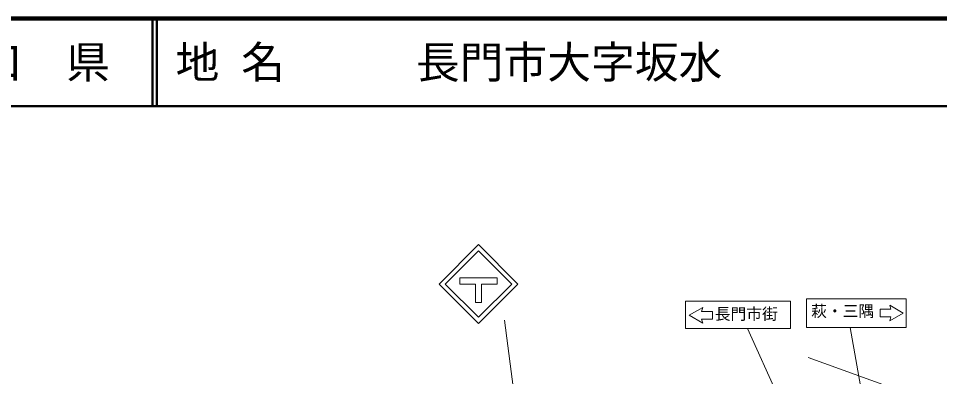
# Model space of a CAD drawing. Units: millimetres, scale not verified. Extents: x 40000 to 680000, y 20000 to 380000.
# Drawn here: x 352422 to 457659, y 339131 to 380000 of the extents above; entities that cross this region are included whole.
import ezdxf
from ezdxf.enums import TextEntityAlignment as Align

# ---------------------------------------------------------------- set-up
doc = ezdxf.new("R2010")
doc.units = ezdxf.units.MM
doc.header["$LTSCALE"] = 1000
for name, color, linetype, lineweight in [('M-TTL', 2, 'Continuous', 140), ('M-TTL-LINE', 7, 'Continuous', 50), ('M-TTL-TXT', 7, 'Continuous', 13), ('M-WORK', 1, 'Continuous', 13)]:
    doc.layers.add(name, color=color, linetype=linetype, lineweight=lineweight)
doc.styles.add('ＭＳ ゴシック', font='')
doc.styles.get('ＭＳ ゴシック').set_extended_font_data('MS Gothic')

msp = doc.modelspace()

# ---------------------------------------------------------------- linework, layer by layer
at = {"layer": 'M-TTL'}
msp.add_line((680000, 380000), (40000, 380000), dxfattribs=at)
at = {"layer": 'M-TTL-LINE'}
for p, q in [((367750, 380000), (367750, 370000)), ((368250, 380000), (368250, 370000)), ((40000, 370000), (680000, 370000))]:
    msp.add_line(p, q, dxfattribs=at)
at = {"layer": 'M-WORK'}
for p, q in [((407108, 350398), (402866, 350398)), ((402866, 350398), (402866, 349691)), ((402866, 349691), (404633, 349691)), ((404633, 349691), (404633, 347569)), ((405341, 349691), (407108, 349691)), ((405341, 347569), (405341, 349691)), ((407108, 349691), (407108, 350398)), ((404633, 347569), (405341, 347569)), ((428627, 347746), (440642, 347746)), ((428627, 344598), (428627, 347746)), ((440642, 347746), (440642, 344598)), ((453847, 348004), (442447, 348004)), ((442447, 344731), (442447, 348004)), ((453847, 348004), (453847, 344731)), ((430596, 347014), (429055, 346125)), ((430468, 346573), (430596, 347014)), ((452105, 346828), (451978, 347269)), ((453518, 346380), (451978, 347269)), ((451978, 345491), (453518, 346380)), ((407959, 345552), (416237, 281715)), ((429055, 346125), (430596, 345236)), ((430468, 345676), (430596, 345236)), ((452105, 345931), (451978, 345491)), ((440642, 344598), (428627, 344598)), ((455041, 302037), (435708, 344598)), ((453847, 344731), (442447, 344731)), ((455041, 302037), (447447, 344731)), ((464996, 333286), (442649, 341289))]:
    msp.add_line(p, q, dxfattribs=at)
for points in [[(400487, 349691), (404987, 354191), (409487, 349691), (404987, 345191)], [(401194, 349691), (404987, 353484), (408780, 349691), (404987, 345898)]]:
    msp.add_lwpolyline(points, close=True, dxfattribs=at)
for points in [[(430468, 346573), (431713, 346573), (431713, 345676), (430468, 345676)], [(452105, 345931), (450861, 345931), (450861, 346828), (452105, 346828)]]:
    msp.add_lwpolyline(points, dxfattribs=at)

# ---------------------------------------------------------------- texts
at = {"layer": 'M-TTL-TXT', "style": 'ＭＳ ゴシック'}
msp.add_text('山\u3000口\u3000県', height=3666, dxfattribs=at).set_placement((350375, 375000), align=Align.MIDDLE_CENTER)
msp.add_text('地 名      長門市大字坂水', height=3666, dxfattribs=at).set_placement((370380, 375000), align=Align.MIDDLE_LEFT)
at = {"layer": 'M-WORK', "style": 'ＭＳ ゴシック'}
for s, p in [('萩・三隅', (442990, 345545)), ('長門市街', (431977, 345220))]:
    msp.add_text(s, height=1320, dxfattribs=at).set_placement(p, align=Align.BOTTOM_LEFT)

doc.saveas('drawing.dxf')
